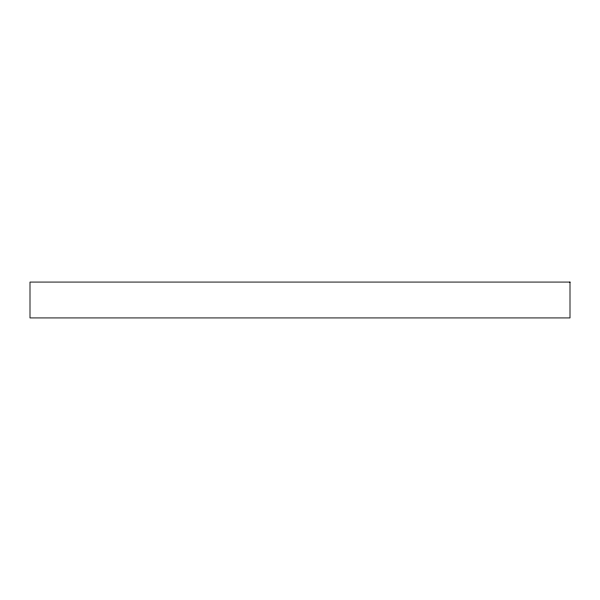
<?xml version="1.0" encoding="UTF-8"?>
<svg xmlns="http://www.w3.org/2000/svg" width="600" height="600" viewBox="0 0 600 600"><rect width="100%" height="100%" fill="white"/><g stroke="black" fill="none" stroke-linecap="round" stroke-linejoin="round"><path stroke-width="0.9" d="M570 282.075L30 282.075L30 317.925L570 317.925L570 282.075"/></g></svg>
